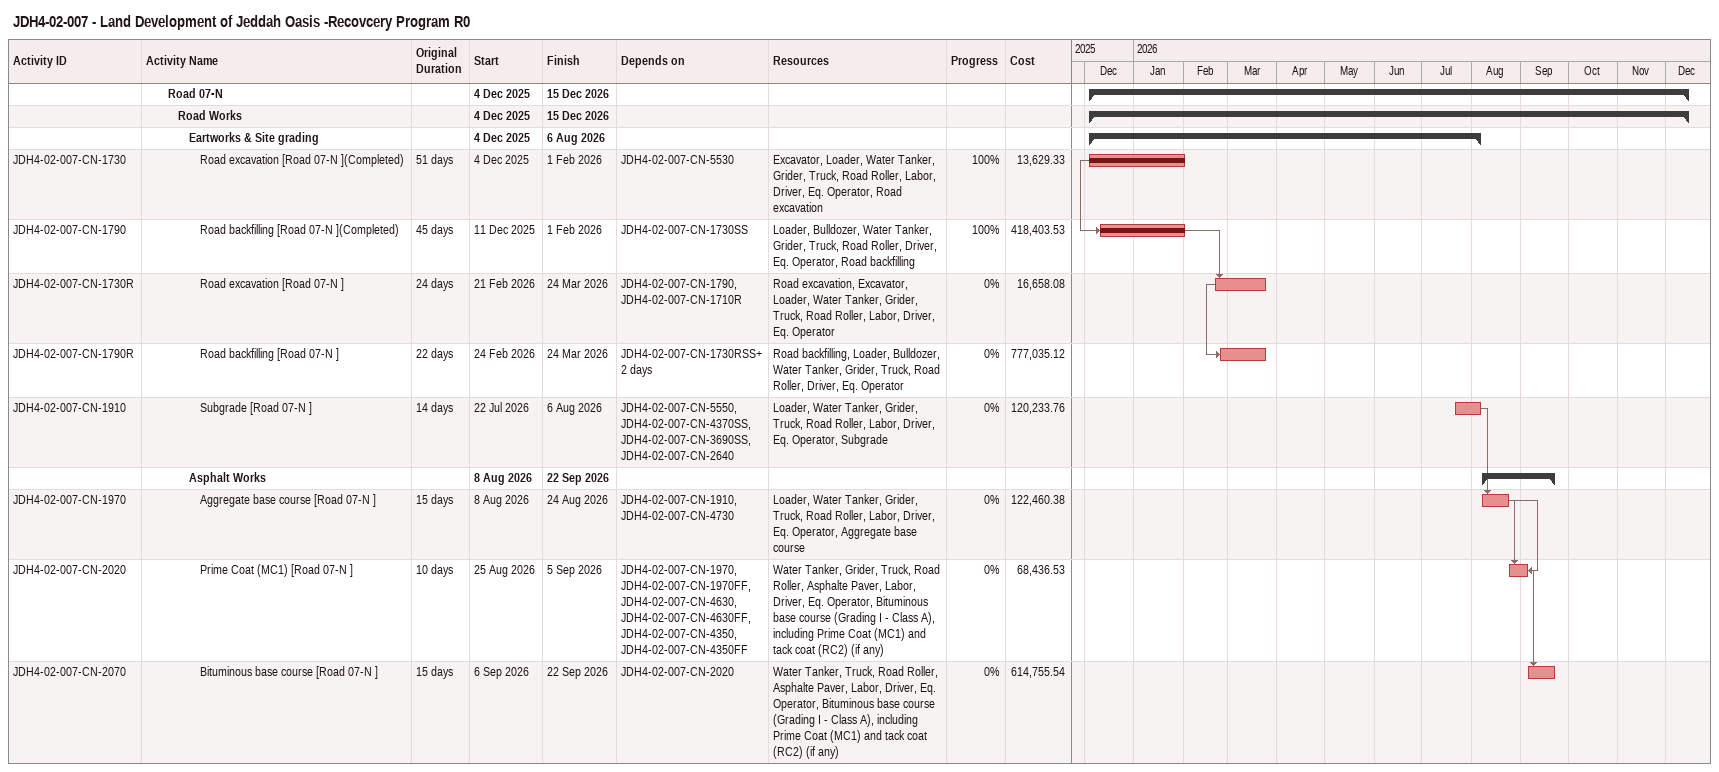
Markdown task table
JDH4-02-007 - Land Development of Jeddah Oasis -Recovcery Program R0

| ID | Level | Task | Original duration | Start | Finish | Predecessors | Resources | % complete | Cost |
|---|---|---|---|---|---|---|---|---|---|
|  | 3 | **Road 07-N** |  | 2025-12-04 | 2026-12-15 |  |  |  |  |
|  | 4 | **Road Works** |  | 2025-12-04 | 2026-12-15 |  |  |  |  |
|  | 5 | **Eartworks & Site grading** |  | 2025-12-04 | 2026-08-06 |  |  |  |  |
| JDH4-02-007-CN-1730 | 6 | Road excavation [Road 07-N ](Completed) | 51d | 2025-12-04 | 2026-02-01 | JDH4-02-007-CN-5530 | Excavator, Loader, Water Tanker, Grider, Truck, Road Roller, Labor, Driver, Eq. Operator, Road excavation | 100 | 13629.33 |
| JDH4-02-007-CN-1790 | 6 | Road backfilling [Road 07-N ](Completed) | 45d | 2025-12-11 | 2026-02-01 | JDH4-02-007-CN-1730SS | Loader, Bulldozer, Water Tanker, Grider, Truck, Road Roller, Driver, Eq. Operator, Road backfilling | 100 | 418403.53 |
| JDH4-02-007-CN-1730R | 6 | Road excavation [Road 07-N ] | 24d | 2026-02-21 | 2026-03-24 | JDH4-02-007-CN-1790, JDH4-02-007-CN-1710R | Road excavation, Excavator, Loader, Water Tanker, Grider, Truck, Road Roller, Labor, Driver, Eq. Operator | 0 | 16658.08 |
| JDH4-02-007-CN-1790R | 6 | Road backfilling [Road 07-N ] | 22d | 2026-02-24 | 2026-03-24 | JDH4-02-007-CN-1730RSS+2d | Road backfilling, Loader, Bulldozer, Water Tanker, Grider, Truck, Road Roller, Driver, Eq. Operator | 0 | 777035.12 |
| JDH4-02-007-CN-1910 | 6 | Subgrade [Road 07-N ] | 14d | 2026-07-22 | 2026-08-06 | JDH4-02-007-CN-5550, JDH4-02-007-CN-4370SS, JDH4-02-007-CN-3690SS, JDH4-02-007-CN-2640 | Loader, Water Tanker, Grider, Truck, Road Roller, Labor, Driver, Eq. Operator, Subgrade | 0 | 120233.76 |
|  | 5 | **Asphalt Works** |  | 2026-08-08 | 2026-09-22 |  |  |  |  |
| JDH4-02-007-CN-1970 | 6 | Aggregate base course [Road 07-N ] | 15d | 2026-08-08 | 2026-08-24 | JDH4-02-007-CN-1910, JDH4-02-007-CN-4730 | Loader, Water Tanker, Grider, Truck, Road Roller, Labor, Driver, Eq. Operator, Aggregate base course | 0 | 122460.38 |
| JDH4-02-007-CN-2020 | 6 | Prime Coat (MC1) [Road 07-N ] | 10d | 2026-08-25 | 2026-09-05 | JDH4-02-007-CN-1970, JDH4-02-007-CN-1970FF, JDH4-02-007-CN-4630, JDH4-02-007-CN-4630FF, JDH4-02-007-CN-4350, JDH4-02-007-CN-4350FF | Water Tanker, Grider, Truck, Road Roller, Asphalte Paver, Labor, Driver, Eq. Operator, Bituminous base course (Grading I - Class A), including Prime Coat (MC1) and tack coat (RC2) (if any) | 0 | 68436.53 |
| JDH4-02-007-CN-2070 | 6 | Bituminous base course [Road 07-N ] | 15d | 2026-09-06 | 2026-09-22 | JDH4-02-007-CN-2020 | Water Tanker, Truck, Road Roller, Asphalte Paver, Labor, Driver, Eq. Operator, Bituminous base course (Grading I - Class A), including Prime Coat (MC1) and tack coat (RC2) (if any) | 0 | 614755.54 |
